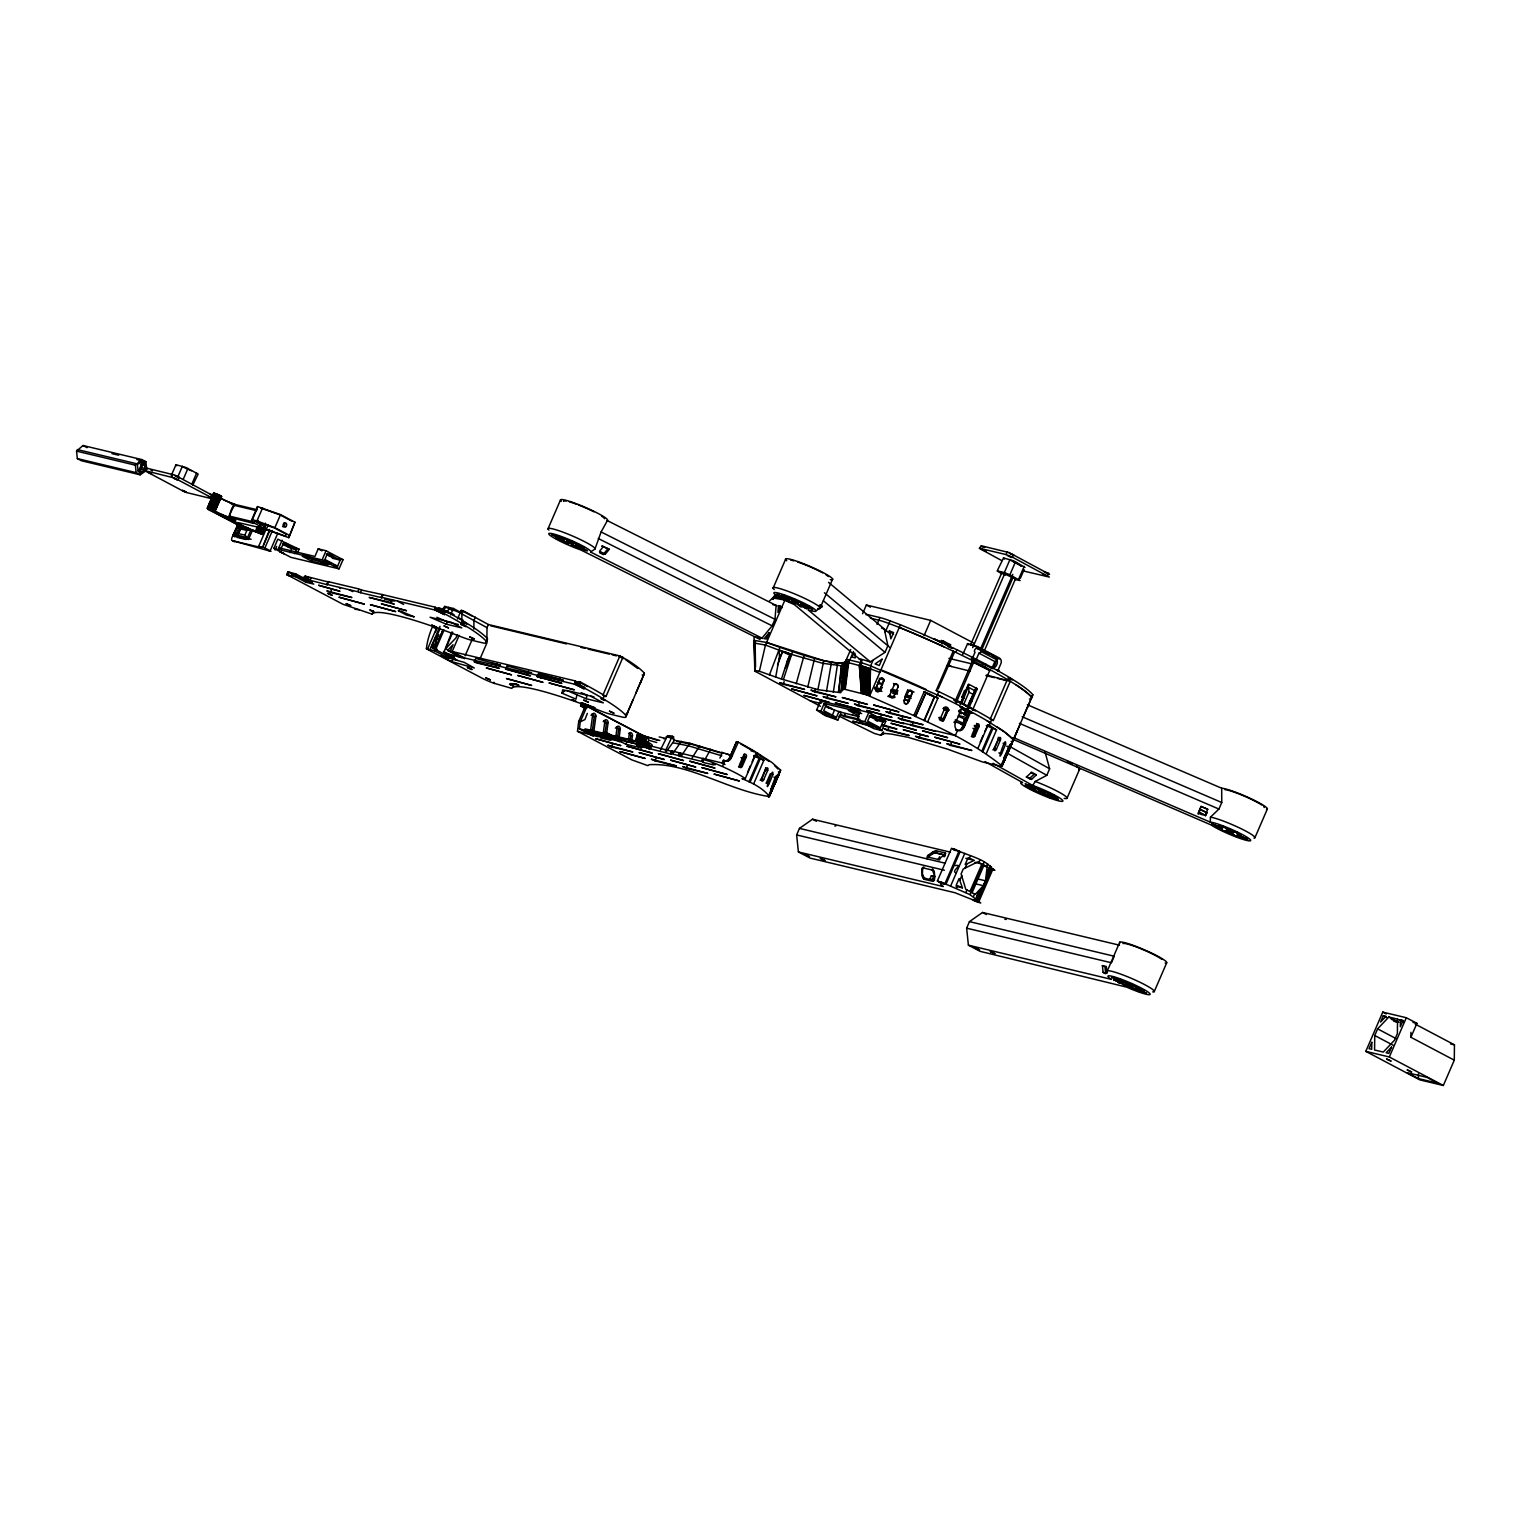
<?xml version="1.0" encoding="UTF-8"?>
<svg xmlns="http://www.w3.org/2000/svg" width="1531" height="1531" viewBox="0 0 1531 1531"><rect width="100%" height="100%" fill="white"/><g stroke="black" fill="none" stroke-linecap="round" stroke-linejoin="round"><path stroke-width="1.5" d="M451.875 631.978L443.665 652.933L574.45 684.185L575.024 682.883L575.024 680.855L452.181 651.498L459.166 635.384M436.737 648.895L433.024 646.924L433.043 644.8L435.914 646.312L435.072 648.245L433.216 647.804L438.899 634.638M440.182 628.322L436.01 637.949L435.933 646.388L443.033 630.006M461.826 622.753L461.903 613.988L463.261 610.85L488.37 624.514L620.074 655.976L628.361 660.607A129.733 15.138 23.4 0 1 644.379 673.257L640.379 683.151M473.864 629.107L473.94 620.342L475.299 617.204M488.37 624.514L487.011 627.653L486.877 643.001L479.911 659.115M913.969 715.226L924.169 691.668L925.949 692.835L915.672 716.393L866.278 694.71L866.565 667.42L847.026 662.311L837.668 663.057L823.735 660.665L766.591 642.446L754.285 640.398L755.587 641.987M1374.742 1035.511L1374.57 1049.998L1383.278 1052.065L1394.492 1040.238L1397.382 1033.578L1397.535 1019.11L1388.828 1017.024L1377.613 1028.851L1374.742 1035.511L1393.287 1045.309M1400.425 1019.78L1400.329 1026.746L1403.066 1020.431L1400.425 1019.78L1403.946 1021.655M1410.893 1037.272L1416.921 1023.34L1406.319 1017.732L1382.78 1012.106L1365.805 1051.357L1419.792 1079.872L1443.331 1085.498L1454.278 1060.179L1410.893 1037.272L1410.931 1032.334M1454.278 1060.179L1454.45 1044.831L1415.199 1024.105M1027.684 707.188L1032.832 694.691A129.733 15.138 23.4 0 0 1016.814 682.041L1009.905 677.735A131.532 15.348 23.4 0 0 956.875 649.737L945.507 644.379A129.733 15.138 23.4 0 0 900.439 624.782L869.646 695.954L870.641 665.889A22.525 2.622 23.4 0 0 862.546 663.134L848.174 659.708A20.975 2.45 23.4 0 0 846.145 659.957L843.237 667.918L840.71 692.701L817.898 689.677L781.461 679.018L787.776 659.555L791.029 654.273L822.606 663.287L841.342 665.736L844.174 666.75L840.442 675.362L838.739 692.261M866.929 694.94L866.565 667.42M1418.376 1078.57L1407.123 1072.638L1426.892 1077.365L1438.126 1083.297L1418.376 1078.57L1418.472 1073.92M978.539 879.138L985.486 880.803L987.151 866.89L977.697 861.896L963.21 869.053L961.104 873.933L965.812 889.377L975.266 894.372L983.361 885.703L974.118 883.483M867.522 667.765L868.517 668.128L867.599 695.189L869.512 668.492L869.646 695.954M754.018 636.647L754.955 671.19L820.482 706.308M1012.948 739.358L1211.078 824.941A22.965 2.679 23.4 0 0 1242.77 839.313A22.965 2.679 23.4 0 0 1243.65 835.237A22.965 2.679 23.4 0 0 1211.672 822.281L1210.217 822.109L1210.447 817.171L1218.925 809.057L1221.757 802.512L1221.681 788.235L1027.397 704.777M781.442 679.037L775.7 677.046L779.432 656.703L779.145 650.197L765.462 645.049L755.032 643.211M211.489 507.22L217.134 494.149L218.168 494.57L212.503 507.66C208.082 503.622 205.154 509.593 210.646 510.722L238.338 525.018M842.796 689.371L845.169 662.368L842.911 689.849L840.041 691.935M773.461 599.253L772.638 598.009L781.901 597.262M778.514 605.683L777.939 612.381L780.676 606.046L778.514 605.683L782.36 607.596M842.911 689.849L845.342 662.291M843.026 689.103L845.571 662.234M841.61 691.514L844.021 664.952L850.719 649.508M843.179 689.065L845.858 662.215M843.351 689.065L846.203 662.234M838.414 692.356L842.261 663.076M866.278 694.71L843.849 689.084L846.586 662.253M840.442 675.362L841.131 665.698L844.327 665.411M847.026 662.311L844.136 689.122L848.423 659.746M844.461 689.18L847.523 662.406M833.323 692.318L837.668 663.057M844.825 689.237L848.078 662.502M702.959 758.4L702.499 761.615L702.959 758.4L722.154 762.993L723.302 760.371L725.675 760.792A5.741 4.67 -76.1 0 0 729.732 757.367L736.526 741.674L738.133 742.057A131.532 15.348 23.4 0 1 754.209 751.07L771.739 762.342L780.638 770.112L769.251 796.541C729.139 790.742 687.266 762.227 649.201 764.696L647.843 765.634L631.844 759.893L577.493 731.301L578.699 721.484L584.938 707.092L586.756 708.298M585.895 708.413L580.613 706.078L580.957 703.265L642.599 735.416M577.493 731.301L598.009 736.717L598.391 733.406L603.329 734.593L604.458 731.971L609.759 734.784L608.63 737.387L584.708 731.684L579.407 728.871L580.268 721.866L587.636 704.853M584.708 731.684L585.053 728.871L609.759 734.784M845.246 689.333L848.672 662.636L853.475 651.555M593.205 732.698A2.163 1.474 66.4 0 0 593.837 731.607L595.884 716.183A2.163 1.474 66.4 0 0 594.526 713.446A2.163 1.474 66.4 0 0 592.708 714.499L590.641 729.923A2.163 1.474 66.4 0 0 590.736 730.976M592.42 730.153L594.181 716.929A2.163 1.474 66.4 0 0 591.617 714.154M603.137 734.153L604.898 720.929A2.163 1.474 66.4 0 1 606.716 719.895A2.163 1.474 66.4 0 1 608.075 722.613L606.62 733.636M604.898 734.382L606.372 723.359A2.163 1.474 66.4 0 0 603.826 720.603M615.921 736.181L617.089 727.378A2.163 1.474 66.4 0 1 618.926 726.326A2.163 1.474 66.4 0 1 620.266 729.043L619.098 737.865M617.682 736.411L618.562 729.789A2.163 1.474 66.4 0 0 616.381 726.9M628.399 740.43L629.279 733.808A2.163 1.474 66.4 0 1 631.116 732.775A2.163 1.474 66.4 0 1 632.475 735.492L631.595 742.095M630.179 740.64L630.753 736.239A2.163 1.474 66.4 0 0 628.571 733.349M431.302 647.154L434.919 649.431M826.472 691.419L831.467 662.253M987.457 876.249L988.949 868.058L990.366 869.512M443.665 652.933L455.339 659.096L445.923 656.837L446.21 655.172L435.608 649.565L434.249 650.694L429.905 649.642L439.99 626.332M956.856 702.672L957.143 700.987L953.851 700.203M817.898 689.677L823.735 660.665M234.415 534.97L233.363 534.415L237.573 525.458L231.947 537.687A2.871 1.569 -62.2 0 0 232.387 540.673L270.987 551.371L267.848 550.222M215.239 509.689L221.631 496.522L215.239 509.689A10.047 1.167 23.4 0 0 216.254 511.794A10.047 1.167 23.4 0 0 228.425 517.057L253.878 523.411L251.333 522.052L251.811 519.66L257.476 506.57L280.537 514.607L294.947 522.205L288.804 537.687L263.198 528.329L239.582 522.932A10.047 1.167 23.4 0 0 243.64 526.262A10.047 1.167 23.4 0 0 255.543 530.97L257.572 531.793M256.997 508.981L257.476 506.57M288.804 537.687L294.947 522.205M726.134 754.075L727.053 754.037M807.756 687.113L814.588 658.349M288.976 574.623L286.68 574.584C292.21 578.622 295.024 572.096 287.828 571.962L286.68 574.584L342.982 604.286L372.148 614.161A134.077 15.635 23.4 0 1 456.602 635.021L460.984 636.724A20.975 2.45 23.4 0 0 471.28 640.149L481.959 642.695A22.525 2.622 23.4 0 0 486.054 642.809L487.49 638.81A129.733 15.138 23.4 0 0 471.491 626.16L464.563 621.873A131.532 15.348 23.4 0 0 440.775 608.515L438.421 607.96L436.507 610.391L444.679 614.697L434.785 609.97L381.257 597.186L382.386 594.564L435.129 607.175L444.354 612.036M486.054 642.809L487.49 638.81M576.9 694.978L575.981 699.169L561.992 693.16L562.738 689.792L567.427 690.902M436.546 629.03L432.412 626.868A49.949 27.462 -62.2 0 0 426.384 648.8L482.667 678.501A13.224 1.55 23.4 0 0 493.384 683.075L511.813 688.376A134.077 15.635 23.4 0 1 596.267 709.236L600.669 710.939A20.975 2.45 23.4 0 0 609.606 714.001L621.624 716.91A22.525 2.622 23.4 0 0 625.739 717.025L644.379 673.257M627.308 712.91L632.992 699.744M641.566 679.936L635.882 693.103M769.251 796.541L780.638 770.112M701.83 761.022C698.174 753.348 759.28 783.24 741.98 778.609C752.008 782.877 762.132 787.489 769.308 796.273L779.509 772.734M964.205 719.015L963.286 723.206L955.287 719.781M1032.832 694.691L1001.963 766.132L1012.221 742.305M1011.111 741.387A22.525 2.622 23.4 0 0 1013.044 741.061L1013.331 739.684L1004.47 731.914L986.921 720.661M1014.613 736.947L1017.35 730.631M1028.87 703.973L1023.186 717.14M870.278 618.141L878.832 620.189A22.525 2.622 23.4 0 1 889.013 623.5L899.309 627.404A129.733 15.138 23.4 0 1 944.378 647.001L955.746 652.359A131.532 15.348 23.4 0 1 1008.757 680.357L1015.685 684.644A129.733 15.138 23.4 0 1 1031.703 697.294L1031.396 698.672A22.525 2.622 23.4 0 1 1029.464 698.997M1207.653 809.248L1205.184 815.353L1198.696 812.119L1201.05 806.416L1207.653 809.248L1201.05 806.416M1206.887 812.712L1200.381 809.478L1206.887 812.712L1205.452 815.889M1205.184 815.353L1198.696 812.119M230.339 517.784C228.904 514.741 232.329 503.833 236.004 504.694L257.399 509.804M775.7 677.046L759.376 671.229L765.462 645.049L784.925 600.037L788.101 599.176M955.88 703.016L956.397 700.815L975.591 710.728L972.3 709.944M927.25 859.063L928.303 855.159L932.819 852.001A2.871 1.091 -24.2 0 1 936.532 850.872L945.163 852.939L944.11 856.843M926.963 857.992A2.871 1.091 -24.2 0 1 927.824 857.188L932.341 854.03L932.819 852.001M932.341 854.03A2.871 1.091 -24.2 0 1 936.053 852.92L936.532 850.872M939.594 860.001L940.072 857.972L944.589 854.815A2.871 1.091 -24.2 0 0 945.163 852.939M964.855 714.326L965.831 709.752M561.341 501.307A25.702 3.005 23.4 0 1 580.555 505.364A25.702 3.005 23.4 0 1 607.654 520.062L601.109 531.965L594.966 549.017L590.583 552.04L762.859 638.561M796.197 683.764L804.139 655.325M584.23 709.427L584.67 708.164M635.365 741.31L637.815 732.832L588.363 706.729L590.488 706.729M635.997 741.636L637.815 732.832M636.8 742.018L638.446 733.138M637.623 742.401L639.25 733.54M638.465 742.803L640.054 733.923M639.326 743.186L640.915 734.306M640.188 743.549L641.757 734.689M641.049 743.913L642.637 735.071M641.91 744.277L643.498 735.435M643.364 742.478L644.36 735.779M644.207 742.803L645.202 736.124M644.991 743.09L646.025 736.43M645.718 743.358L646.828 736.736M941.603 883.904L940.8 884.612L943.23 886.545L798.397 851.944L796.637 834.931L799.469 828.386L812.559 819.219L950.483 852.193M990.672 867.522C985.16 858.853 966.004 855.197 954.349 848.94M587.33 713.408L584.957 719.532L580.268 721.866M590.622 696.146L603.348 702.863L586.086 698.729L587.158 695.227L581.129 692.644M783.355 679.668L792.541 651.632M215.928 493.862L213.555 493.212L212.981 495.336M373.392 611.309L372.148 614.161L373.181 611.309C363.708 606.812 376.607 614.161 373.124 611.137M772.849 774.609C773.959 761.615 759.778 807.086 772.849 774.609L770.38 773.691L766.17 783.336M1005.561 744.2C1006.69 731.206 992.49 776.657 1005.561 744.2L1003.092 743.281M769.442 674.884L779.968 647.307M647.192 744.277L648.723 740.258L647.556 736.985L659.823 740.449M640.991 681.773L641.202 681.142A22.525 2.622 23.4 0 1 640.819 681.257M1028.296 705.81L1028.507 705.179A22.525 2.622 23.4 0 1 1028.124 705.313M776.408 778.054C778.801 764.945 762.916 811.105 776.408 778.054L773.844 777.059M1006.766 746.114L1009.12 747.645L1009.599 745.406L1003.838 758.304L1009.12 747.645M961.927 697.045L964.568 690.462M960.358 704.203L968.262 684.434M964.186 714.212L965.2 713.867M1012.89 738.286A22.525 2.622 23.4 0 0 1014.23 738.153L1020.297 723.78M1198.601 812.521L1200.974 806.818M229.172 517.325L229.65 516.177L253.725 521.937M770.514 790.608L773.04 784.542M779.126 774.227L768.734 796.732M780.312 771.49L780.351 771.394A22.467 2.622 23.4 0 1 778.399 771.796M768.275 796.713L773.404 784.58M775.126 780.523L777.691 774.456M838.988 716.087L874.412 733.464L880.574 735.205L883.674 734.038L883.043 733.272L891.52 734.095L908.151 737.33L947.804 749.233L982.634 761.998L1000.987 766.285L1004.413 758.209M1006.977 752.142L1010.403 744.047M970.52 700.949L971.477 701.753L969.659 700.509L971.707 701.236M768.524 796.732L778.054 774.475M1000.987 766.285L1010.785 744.066M145.981 470.763L140.22 474.801L81.392 460.735L77.335 458.592L76.55 451.109L82.98 445.502L141.809 459.568L145.885 461.711L146.67 469.194M140.22 474.801L136.163 472.658L135.379 465.175L141.809 459.568M143.799 462.553L139.512 472.486L140.527 473.022L144.718 470.094L144.833 463.089L139.283 461.463M145.77 470.84L174.687 478.074L214.933 499.489L185.155 492.197L144.89 470.783L146.899 468.218L174.649 475.012L215.201 496.81M171.242 475.586L175.969 464.697L186.017 467.548L198.188 474.074L192.734 485.078M171.644 477.021L172.773 474.419M177.673 477.136L182.4 466.228M178.113 479.643L179.242 477.021M183.203 479.375L187.93 468.467M191.911 483.968L196.619 473.06M207.259 508.177L213.555 493.212M207.317 508.426L214.053 493.173M207.623 508.77L212.158 497.69M207.891 509L214.551 493.25M209.594 506.531L215.259 493.46L216.579 494.073M237.726 524.731L209.632 509.746L211.029 505M209.364 509.555L216.139 493.767L217.306 494.36M209.632 509.746L211.527 505.383M209.958 509.957L211.833 505.613M210.321 510.206L212.197 505.842M211.68 510.99L213.575 506.627M216.005 509.746L214.417 508.579L220.081 495.489L219.182 495.049L213.517 508.12L212.388 507.756M215.163 509L220.828 495.91L218.78 495.011M215.699 509.345L220.828 495.91M215.756 509.785L221.363 496.255M232.655 503.737L232.253 504.675L233.765 504.158L229.861 502.589A11.215 1.301 23.4 0 1 220.273 497.996M228.425 517.057L234.836 504.235M234.855 532.692L236.884 527.984L239.104 527.123L235.717 534.97L234.454 532.597M238.664 526.032L237.879 526.989L238.664 526.032L237.324 525.248L248.52 527.927M251.161 539.276L234.358 535.104L233.899 536.156L234.702 535.18L233.305 534.549L232.846 535.582L234.913 536.845M237.822 535.486L237.554 533.4L241.228 527.621L238.683 533.515M240.692 537.458L241.458 536.501L242.606 538.395L240.692 537.458L241.458 536.501M247.027 528.176L246.587 529.228L247.027 528.176L245.113 527.257L244.654 528.31L245.419 527.334M244.845 535.142L246.893 530.434L250.873 529.937L247.467 537.783L244.845 535.142L237.554 533.4M251.333 522.052L256.041 511.163M251.811 519.66L256.978 520.904L262.643 507.814M257.974 520.502L257.074 522.607L258.261 523.238M255.543 530.97L257.438 526.607M256.251 531.18L258.146 526.817M259.983 524.942L257.151 531.468L258.299 532.08M260.021 527.506L258.146 531.85L259.179 532.29L261.055 527.927M259.045 532.386L260.174 532.75L262.069 528.406M242.319 526.798L262.413 534.415L261.074 533.209L263.906 526.664M261.82 533.63L264.652 527.085M261.897 534.338L263.791 529.975M262.356 533.975L265.188 527.43M262.413 534.415L265.475 527.697M262.662 534.376L264.538 530.032M232.387 540.673L260.213 547.332L258.624 546.49L266.164 529.037M266.298 529.42L254.529 523.2L254.95 521.152L274.317 527.927L286.086 534.147L285.665 536.214L266.298 529.42L268.193 525.056M258.624 546.49L262.528 547.428L269.667 529.42M263.485 545.247L269.15 532.156M277.743 533.343L270.183 550.777L264.882 547.983L272.441 530.53M289.282 535.295L274.872 527.678L280.537 514.607M282.125 540.232L278.833 547.83L314.927 556.442L318.199 548.864L326.046 550.739L343.021 559.695L339.059 568.843L290.813 557.322L273.838 548.366L277.8 539.199L299.081 549.189L297.454 552.978M275.082 550.031L276.671 546.376M290.01 552.576L291.732 548.557L296.287 549.648L294.545 553.648M287.637 574.814L288.766 572.192M290.45 575.484L295.349 576.651L295.694 573.857L291.579 572.862M303.195 578.527L305.109 576.096L328.687 582.124L327.902 581.55L327.175 584.727L303.195 578.527L313.798 584.134L305.951 582.258L295.349 576.651M311.807 561.265L327.5 565.016L317.95 559.982L302.258 556.231L311.807 561.265L312.496 559.695L323.692 562.375M305.951 582.258L307.367 580L295.694 573.857M307.157 579.484L308.286 576.862M309.932 580.593L311.061 577.972M273.838 548.366L322.084 559.887L326.046 550.739M327.175 584.727L328.304 582.105M337.605 566.164L340.207 560.135L327.481 553.418L324.878 559.447L337.605 566.164L333.681 565.226M330.39 592.535L351.939 597.549L326.83 590.832L330.39 592.535L331.519 589.913M382.386 594.564L361.622 590.067C358.465 587.406 356.245 592.516 360.493 592.688L382.061 597.779L381.257 597.186M360.493 592.688L361.622 590.067M381.678 597.741L382.807 595.119M390.692 602.506L394.252 604.209L369.143 597.415L390.692 602.506L391.821 599.884L394.596 601.013M434.785 609.97L435.129 607.175M436.507 610.391L439.646 611.137L440.775 608.515M426.384 648.8L427.551 649.087L436.718 627.882M444.067 610.926C443.971 604.649 453.578 607.348 446.42 611.501M432.125 645.47L435.646 637.355M435.072 648.245L432.201 646.733L433.043 644.8M443.033 629.834L438.861 639.46L436.01 637.949M435.608 649.565L444.028 630.102M450.573 614.964L453.387 608.477L462.228 613.146M457.482 619.002L461.233 610.352L463.261 610.85M455.568 653.948L445.674 648.723L452.755 632.322M447.607 650.407L450.286 651.058L453.023 644.723L447.607 650.407L461.558 657.852M457.425 634.561L455.989 637.891L445.674 648.723M486.36 641.432A129.733 15.138 23.4 0 0 470.342 628.782L463.434 624.476L464.563 621.873M446.21 655.172L454.056 657.048L455.932 652.723M465.099 655.842L472.065 639.728M474.266 661.756L499.221 668.282L476.371 662.827L474.266 661.756L475.854 658.445L500.58 665.22L491.738 663.172M547.983 528.865L560.442 500.082M495.661 666.655L497.02 663.516M505.862 669.085L530.472 675.86L505.498 669.047L507.22 665.947L531.582 672.683M527.047 674.138L528.406 670.999M537.247 676.587L561.858 683.362L536.864 676.549L538.606 673.449L563.331 680.204L541.419 675.018M540.424 678.252L541.783 675.114M558.413 681.639L559.772 678.501M574.45 684.185L584.344 688.912L576.173 684.606L578.316 681.659L580.67 682.214A131.532 15.348 23.4 0 1 604.458 695.552L605.989 696.509L622.964 657.258M576.173 684.606L579.311 685.352L580.67 682.214M582.622 688.51L583.177 687.189L584.919 687.61L576.747 683.285M580.919 705.772C592.574 710.575 572.479 702.557 585.684 704.872M583.732 706.461L584.727 704.164L585.665 704.777M619.883 655.938L602.889 695.189L605.989 696.509M626.026 715.647A129.733 15.138 23.4 0 0 610.027 702.997L603.099 698.691L604.458 695.552M594.602 735.397C592.688 730.076 601.109 735.703 598.391 733.406M643.097 744.104L643.977 744.678L637.853 742.841L636.724 745.463L642.714 747.396L643.097 744.104L648.321 746.669L610.199 737.77L604.898 734.976L606.027 732.354L611.328 735.148L645.891 743.415M610.199 737.77L611.328 735.148M611.328 746.898L632.877 751.989L607.769 745.195L611.328 746.898L612.457 744.277M625.739 717.025L628.054 711.628L626.983 714.058A22.525 2.622 23.4 0 1 626.772 714.173M597.262 736.028L621.031 741.712L622.16 739.09L626.925 741.616L640.379 744.832M621.031 741.712L625.796 744.238L626.925 741.616M639.307 746.075L640.436 743.454M645.699 744.717L646.828 742.095L648.398 742.478A10.047 1.167 23.4 0 1 651.498 745.291M648.991 746.056A10.047 1.167 23.4 0 0 647.269 745.099L648.398 742.478M646.924 747.894L648.053 745.291L672.377 751.491L671.114 754.132L641.967 746.707M647.46 748.161L648.589 745.559M647.881 748.353L649.01 745.731M648.398 748.582L649.527 745.961M648.895 748.774L650.024 746.152M649.335 748.927L650.464 746.305M649.68 749.023L650.828 746.401M654.904 760.83L676.453 765.921L651.345 759.204L654.904 760.83L656.034 758.228M660.378 750.018L667.478 735.856L673.525 736.736L673.257 739.664L674.482 740.258L689.811 743.243L722.862 753.195M665.353 751.013L672.3 736.143M666.425 751.51L674.482 740.258M671.248 754.113L671.592 750.898L703.59 758.783M670.865 753.769L671.592 750.898M670.865 754.075L671.956 751.109M681.391 741.368L673.047 753.118M679.42 752.774L678.29 755.395L680.262 756.257L702.499 761.615M679.975 753.041L678.826 755.663L670.444 753.52M679.247 755.855L680.376 753.233M679.764 756.065L680.893 753.463M680.262 756.257L681.391 753.654M680.702 756.41L681.831 753.807M681.065 756.525L682.194 753.903M689.811 743.243L681.869 755.089M686.271 768.332L707.82 773.423L682.711 766.629L686.271 768.332L687.4 765.711M699.648 745.865L692.165 757.845M773.078 588.191L785.537 559.408M702.251 761.577L703.38 758.649M710.767 749.214L704.968 759.453M719.914 758.094L722.23 752.754M722.651 766.017L724.871 760.754L727.302 761.194A5.741 4.67 -76.1 0 0 731.34 757.768L738.325 742.171M728.278 761.098L736.526 741.674M778.743 660.359L782.513 651.613L778.896 649.948L791.412 654.235L790.149 653.986L786.666 663.076M777.518 665.181L782.513 651.613M738.574 767.031A2.163 1.569 -73.8 0 0 740.411 765.711L744.372 756.563A2.163 1.569 -73.8 0 0 744.181 754.075M741.1 765.615L744.717 757.252M742.305 766.265L746.267 757.118A2.163 1.569 -73.8 0 0 745.731 754.362A2.163 1.569 -73.8 0 0 743.511 755.548L739.53 764.696A2.163 1.569 -73.8 0 0 740.066 767.452A2.163 1.569 -73.8 0 0 742.305 766.265L740.411 765.711M785.441 667.899L791.125 654.77M783.068 684.28L804.617 689.371L779.528 682.654L783.068 684.28L784.197 681.678M747.492 772.504L750.286 766.074M752.142 761.806L754.917 755.376M745.253 778.667L755.453 755.108L763.854 760.314L753.654 783.872M820.195 607.845L832.653 579.062M756.582 755.778L757.711 753.156M748.984 781.882L759.165 758.343L763.854 760.314M750.056 782.245L760.256 758.687M760.141 780.274A2.163 1.091 -70.6 0 0 761.347 778.896L765.309 769.729A2.163 1.091 -70.6 0 0 765.577 767.72M761.864 778.724L765.787 769.27A2.163 1.091 -70.6 0 1 767.567 767.95A2.163 1.091 -70.6 0 1 767.643 770.552L763.682 779.7A2.163 1.091 -70.6 0 1 761.902 781.04A2.163 1.091 -70.6 0 1 761.826 778.437M814.454 691.782L836.003 696.873L810.894 690.079L814.454 691.782L815.583 689.161M816.578 710.059L820.539 700.911L868.785 712.432L885.741 721.388L881.779 730.555L873.952 728.679L856.977 719.723L860.269 712.126L824.176 703.514L820.903 711.092L816.578 710.059L825.247 715.666L837.859 720.048L841.151 712.47L826.721 707.111M862.585 613.74L866.355 605.013L930.676 620.38L973.505 643.001M826.644 698.232L848.193 703.322L823.085 696.586L826.644 698.232L827.773 695.61M839.887 680.242L844.538 669.487M853.858 652.876L852.021 657.086L855.274 657.871L854.93 653.144M834.472 710.25L831.869 716.278L836.424 717.369L839.026 711.341M861.302 693.179L859.35 665.2L861.838 659.44A22.525 2.622 23.4 0 1 870.029 662.004L885.014 652.359L887.884 645.699L884.286 629.03A22.525 2.622 23.4 0 0 881.492 628.054M877.014 624.38L879.961 617.567A22.525 2.622 23.4 0 1 890.143 620.878L900.439 624.782M859.35 665.2L861.8 693.294L860.69 665.545L861.838 662.923M859.924 719.359L840.481 714.766L844.04 716.489L845.169 713.867M872.976 660.493L870.641 665.889L942.56 697.237M885.301 632.016L890.143 620.878M858.011 705.714L879.56 710.805L854.451 704.011L858.011 705.714L859.14 703.112M875.694 688.452L879.655 679.286A2.163 2.124 -20.6 0 1 882.488 678.156A2.163 2.124 -20.6 0 1 883.598 680.931L879.808 690.519A2.163 2.124 -20.6 0 1 876.976 691.668A2.163 2.124 -20.6 0 1 875.847 688.873L875.694 688.452A2.163 2.124 -20.6 0 0 876.823 691.227A2.163 2.124 -20.6 0 0 879.636 690.098L883.598 680.931M875.847 688.873L879.655 679.286M856.977 719.723L864.824 721.599L868.785 712.432M889.913 694.768L894.047 685.314A2.163 2.143 30.7 0 1 896.879 684.223A2.163 2.143 30.7 0 1 897.989 687.036L893.855 696.49A2.163 2.143 30.7 0 1 891.042 697.581A2.163 2.143 30.7 0 1 889.913 694.768L890.085 694.481A2.163 2.143 30.7 0 0 891.214 697.294A2.163 2.143 30.7 0 0 894.027 696.203L893.855 696.49M880.095 717.714L878.851 716.891L903.941 723.608L881.607 718.345L880.095 717.714L881.301 715.13M880.344 727.857L882.947 721.847L870.22 715.13L867.618 721.139L880.344 727.857L872.498 725.981M889.396 713.216L910.945 718.307L885.837 711.59L889.396 713.216L890.525 710.595M924.073 635.652L930.676 620.38M887.616 730.421L909.165 735.512L884.057 728.775L887.616 730.421L888.745 727.799M905.165 695.973L907.883 689.677M904.151 703.016A2.163 2.124 74.2 0 0 907.806 702.633L911.768 693.466A2.163 2.124 74.2 0 0 910.677 690.634A2.163 2.124 74.2 0 0 907.883 691.706L903.922 700.873L908.381 691.572A2.163 2.124 74.2 0 1 911.175 690.481A2.163 2.124 74.2 0 1 912.265 693.332L908.304 702.48A2.163 2.124 74.2 0 1 905.51 703.571A2.163 2.124 74.2 0 1 904.419 700.72M901.587 719.666L923.136 724.756L898.046 718.02L901.587 719.666L902.716 717.044M1001.714 560.576L979.285 548.347L981.294 545.782L1009.044 552.557L1049.596 574.374M942.082 644.092L943.402 641.049L950.828 644.953L948.474 644.398M1001.236 766.304L1011.857 743.798L1002.04 765.864C975.056 744.755 951.325 732.679 915.27 716.393L925.872 692.854M911.959 725.426L910.218 724.393L935.326 731.186L912.974 725.847L911.959 725.426L913.088 722.823M937.604 691.246L936.245 690.424L953.22 651.173L954.579 651.995L938.12 689.046M924.035 720.527L934.216 696.969L935.422 697.16L937.929 698.155L927.729 721.713M924.437 720.527L934.637 696.988M918.983 737.923L940.551 742.994L915.442 736.277L918.983 737.923L920.112 735.301M937.929 698.155L936.264 697.37L938.752 691.61L936.245 690.424M955.746 652.359L956.875 649.737M1002.212 573.991L997.14 570.986L1003.551 557.954L1013.618 560.824L1025.043 567.446M962.674 654.579L967.649 643.632L976.969 646.293L999.418 658.062A4.306 3.56 -76.5 0 1 1000.891 663.669L997.714 670.999M980.146 548.404L1006.039 554.586L1007.168 551.983M970.635 644.723L1001.772 572.766M940.704 717.733L944.665 708.566A2.163 1.952 -81 0 1 947.268 707.475A2.163 1.952 -81 0 1 948.167 710.307L944.206 719.474A2.163 1.952 -81 0 1 941.603 720.565A2.163 1.952 -81 0 1 940.704 717.733L939.479 717.541A2.163 1.952 -81 0 0 940.398 720.374A2.163 1.952 -81 0 0 943 719.283L944.206 719.474M997.906 571.044L1004.336 572.575L1010.001 559.485M972.702 647.632L1004.776 573.493M1022.574 570.795L1049.328 577.053L1012.489 557.207L1013.637 554.586M943 719.283L946.962 710.135L948.167 710.307M942.924 721.312L948.359 708.757M971.955 661.526L990.002 670.578L971.955 661.526L972.529 660.225M955.114 701.236L972.472 661.162M1015.091 579.503L1020.144 580.574L1009.867 574.814L1015.531 561.724M973.678 661.947L974.252 660.646M956.684 701.619L974.941 659.421L976.127 659.708L978.96 653.163A2.163 1.187 -62.2 0 0 980.969 651.479A2.163 1.187 -62.2 0 0 980.644 649.24L976.721 648.302A2.163 1.187 -62.2 0 0 974.711 649.986A2.163 1.187 -62.2 0 0 975.036 652.225L972.204 658.77L973.372 659.057M1012.814 574.355L980.72 648.474L970.31 644.589M982.003 649.163L1013.139 577.206M960.262 703.877L968.759 684.242L977.237 688.72L965.927 714.9L964.358 714.518L966.233 710.154M964.052 697.83L962.023 697.103L964.052 697.83L963.439 696.873M984.242 651.039L1015.378 579.082M955.363 735.588L957.526 730.306A5.741 4.823 -77.1 0 1 955.478 722.823L962.272 707.111L960.76 706.767M963.707 704.356L968.97 692.184L968.683 687.419L975.056 690.787L967.515 706.365L961.717 703.514L969.046 684.625M968.109 715.934A2.871 2.373 -76.6 0 1 967.515 715.743L958.502 710.977L962.119 708.489M1018.555 579.407L1024.22 566.317M982.404 664.952L981.849 666.253L984.988 666.999L986.117 664.397L983.763 663.822M1020.335 578.335L1024.105 569.628M950.368 745.406L971.917 750.496L946.809 743.702L950.368 745.406L951.497 742.803M968.128 705.791L975.668 688.357L977.237 688.72M968.09 706.882L976.185 688.165M965.812 714.843L964.396 713.676M961.889 728.584L969.238 711.245L970.845 711.647L964.052 727.34A5.741 4.67 -76.1 0 1 957.621 730.364L956.014 729.962A5.741 4.67 -76.1 0 0 962.444 726.938L964.052 727.34M972.587 710.02L989.945 669.927M980.644 649.24L996.566 657.641A2.163 1.187 -62.2 0 1 996.892 659.88A2.163 1.187 -62.2 0 1 994.863 661.564L992.031 668.109L990.844 667.822A6.028 4.976 -76.5 0 0 995.82 661.277M971.286 736.622A2.163 1.569 -73.8 0 0 973.123 735.301L977.084 726.134A2.163 1.569 -73.8 0 0 976.567 723.398M973.812 735.205L978.347 724.737M975.017 735.856L978.979 726.689A2.163 1.569 -73.8 0 0 978.443 723.952A2.163 1.569 -73.8 0 0 976.223 725.12L972.262 734.287A2.163 1.569 -73.8 0 0 972.778 737.023A2.163 1.569 -73.8 0 0 975.017 735.856L973.123 735.301M1047.491 575.675L1048.62 573.072M980.223 742.076L982.998 735.665M984.854 731.378L988.165 724.68L977.965 748.238M1007.187 679.975L990.193 719.226L993.294 720.546L1010.269 681.295L986.423 675.018M986.366 753.443L996.566 729.904L989.294 725.35L991.763 719.589A131.532 15.348 23.4 0 0 938.752 691.61M1008.757 680.357L1009.905 677.735M981.696 751.472L991.897 727.914L996.566 729.904M982.768 751.817L992.968 728.278M935.288 876.651L931.365 875.713L929.949 878.985L933.872 879.923M938.159 860.001L939.575 856.728M932.073 880.095L933.489 876.823L931.365 875.713M992.873 749.846A2.163 1.091 -70.6 0 0 994.059 748.468L998.499 738.861A2.163 1.091 -70.6 0 1 1000.279 737.521A2.163 1.091 -70.6 0 1 1000.355 740.124L996.394 749.291A2.163 1.091 -70.6 0 1 994.614 750.611A2.163 1.091 -70.6 0 1 994.538 748.008M941.584 883.77L937.374 880.976L951.536 848.27L959.401 851.734L957.698 851.351M994.576 748.315L999.111 737.846M974.29 900.84L980.739 903.06L970.042 894.64L944.914 883.731L959.076 851.025M945.967 884.286L960.128 851.58M1001.465 766.304L1011.742 743.894L1001.944 766.151M1011.934 743.588L1015.359 735.684M950.579 886.162L964.741 853.456M956.339 888.324L957.468 885.703L962.425 887.808L959.114 878.507L956.205 885.224L957.468 885.703M959.88 880.095L961.87 875.541M964.951 868.402L966.922 863.848L974.309 860.345L968.109 857.762L965.181 864.479L966.922 863.848M969.353 858.24L970.482 855.618M965.831 892.516L966.96 889.913M978.845 862.431L979.974 859.81M970.003 891.444L981.907 863.962L974.998 862.317M970.042 894.64L984.203 861.934M972.128 892.554L984.031 865.092M973.505 896.573L974.635 893.97M986.538 866.489L987.667 863.867M975.993 898.199L979.189 890.831M986.959 872.861L990.155 865.493M977.333 899.405L978.462 896.802L977.046 895.539L981.39 890.257M980.893 891.195L982.864 886.621M985.945 879.483L987.916 874.928M990.346 869.321L991.476 866.699M977.103 900.151L991.246 867.445M977.811 901.089L991.954 868.383L990.691 867.541M968.396 945.182L1111.544 979.381L1109.688 978.175A22.965 2.679 23.4 0 1 1124.118 980.318A22.965 2.679 23.4 0 1 1150.106 994.04A22.965 2.679 23.4 0 1 1126.663 987.131L980.051 951.325L968.396 945.182L966.635 928.169L969.448 921.624L982.538 912.476L1119.448 945.182M978.845 901.644L993.007 868.938L991.954 868.383M993.083 763.299L1032.717 785.46L1035.243 781.461L1046.802 775.318L1049.634 768.773L1044.946 751.683M1067.126 798.015L1079.585 769.232M1107.296 970.979L1119.735 942.197M1154.202 991.686L1166.66 962.903M1254.942 837.668L1267.4 808.885M1383.297 1015.704L1380.579 1022.019L1385.957 1016.335L1383.297 1015.704L1386.837 1017.56M1365.805 1051.357L1389.325 1056.983L1406.319 1017.732M768.926 796.713L778.647 774.456M1001.638 766.285L1011.359 744.028M778.858 774.399L769.079 796.675L779.03 774.322M256.213 510.589L234.32 505.364L235.104 504.331M1198.218 814.243L1200.381 809.478M1205.529 815.487L1206.983 812.31M998.882 752.927L1001.599 753.348M372.148 614.161L373.679 611.252M894.047 685.314L893.874 685.601A2.163 2.143 30.7 0 1 896.707 684.51A2.163 2.143 30.7 0 1 897.817 687.323L897.989 687.036M446.133 624.15L461.826 627.901L451.224 622.294L430.058 617.242L446.133 624.15L447.55 621.911L458.324 624.476M603.558 546.376L599.501 551.294L605.262 554.184L609.319 549.265L601.989 546.108L609.319 549.265M599.865 551.983L603.712 553.916L607.75 548.997M934.656 879.827A2.871 1.493 76.3 0 1 933.623 880.382L932.8 881.339L924.226 879.292A2.871 1.493 76.3 0 1 922.37 876.134L921.777 870.278A2.871 1.493 76.3 0 1 923.04 867.866L923.863 866.89M921.777 870.278L922.581 869.302A2.871 1.493 76.3 0 1 922.849 867.445M922.37 876.134L922.581 869.302M923.04 867.866L931.633 869.914L932.436 868.957A2.871 1.493 76.3 0 1 933.259 869.512M924.226 879.292L925.049 878.335L933.623 880.382M932.8 881.339A2.871 1.493 76.3 0 0 934.082 878.928L934.293 872.115A2.871 1.493 76.3 0 0 933.948 870.661M934.082 878.928L934.905 877.971M880.574 735.205L883.483 731.856M772.504 598.257L774.954 595.54L781.863 596.707M772.6 598.449L774.954 595.54M772.791 598.678L774.667 596.057M773.078 598.946L774.858 596.286M769.442 600.937L772.887 597.932L784.944 600.056A134.077 15.635 23.4 0 0 793.938 603.348M457.539 654.981L456.582 655.995L458.209 656.895M451.243 661.488L474.323 668.014L464.257 662.387L441.177 655.861L451.243 661.488L453.731 658.981L456.831 659.861M1029.272 778.762L1034.114 774.246L1036.353 774.877L1031.511 779.394L1026.114 776.983M754.19 640.494L754.783 670.98M561.992 693.16L564.939 690.711M571.35 541.055C570.757 544.366 573.589 540.366 572.173 541.496M590.583 552.04L590.985 551.715A22.965 2.679 23.4 0 0 565.858 538.204A22.965 2.679 23.4 0 0 550.184 535.448A22.965 2.679 23.4 0 0 580.766 549.916L760.084 639.46M594.966 549.017L595.195 548.844A25.702 3.005 23.4 0 0 568.097 534.147A25.702 3.005 23.4 0 0 548.883 530.09M1039.358 789.173L1043.836 791.068L1040.2 789.728M227.928 518.665L232.214 520.923L233.344 520.119M265.609 523.162L262.375 525.42L259.811 524.061M263.198 528.329L264.327 527.525M816.655 610.41L822.415 606.506L820.31 604.745M580.727 721.158L578.699 721.484M591.004 715.245L592.708 714.499M594.181 716.929L595.884 716.183M603.195 721.675L604.898 720.929M606.372 723.359L608.075 722.613M615.385 728.124L617.089 727.378M618.562 729.789L620.266 729.043M630.753 736.239L632.475 735.492M925.451 692.835L934.216 696.969M583.847 547.256L575.809 544.404L583.904 547.199M873.627 725.273L868.536 722.421M1025.387 785.939L1034.592 789.46L1025.387 785.977M1033.54 786.264L1038.669 789.479L1033.616 786.379M937.374 880.976L941.622 882.43M1114.281 977.544L1122.606 981.773L1114.357 977.639M1127.294 985.753L1123.467 985.179L1127.333 985.734M1140.174 988.127L1133.552 986.175L1140.231 988.088M1212.571 824.941L1221.91 828.539M1221.834 828.577L1212.609 825.018M1227.843 829.515L1223.154 826.396L1227.862 829.477M1222.178 830.434L1227.364 831.658L1222.236 830.529M798.493 601.779L802.742 603.692L795.833 600.918M673.525 736.736L667.478 735.856M666.062 736.87L673.812 738.363M553.897 534.836L562.796 539.142L561.322 538.644M560.595 540.902L566.393 542.414M566.374 542.433L560.633 540.941M573.398 543.122L579.177 544.672L573.513 543.275M1028.526 784.599L1036.162 788.656L1028.488 784.638M1139.255 991.552L1133.265 988.069L1139.294 991.59M354.886 609.281L359.345 609.702M954.368 721.331L965.123 725.33M1221.681 788.235L1223.69 788.484A25.702 3.005 23.4 0 1 1253.43 799.871A25.702 3.005 23.4 0 1 1266.424 809.306M1225.068 789.69L1226.388 789.843A22.257 2.603 23.4 0 1 1261.793 805.057M1210.447 817.171L1211.232 817.267A25.702 3.005 23.4 0 1 1240.99 828.654A25.702 3.005 23.4 0 1 1253.966 838.089M943.44 708.375L944.665 708.566M676.893 741.425L691.916 744.353L720.221 752.774M673.353 742.879L688.682 745.865L721.733 755.797M981.294 545.782L982.251 547.084M1003.551 557.954L1004.393 559.064M175.969 464.697L176.792 465.807M146.899 468.218L146.995 469.041M603.712 553.916L605.262 554.184M772.619 604.63L776.16 605.262L774.973 619.213L772.102 625.873L761.902 638.236L754.802 636.973M326.371 554.126L333.739 557.514L331.462 556.978M951.402 666.483L948.588 664.913M323.768 560.155L331.117 563.542L329.701 563.293M340.514 588.536L339.136 587.521M881.091 686.749L882.468 687.763M755.07 670.463L759.376 671.229M961.104 713.81L959.21 712.566M853.035 715.111L852.155 714.326M507.22 665.947L508.081 666.731M538.606 673.449L539.965 674.463M648.206 743.97L649.45 744.066L646.828 742.095M985.581 880.536L982.749 887.081M751.051 750.841L754.381 751.759L740.793 743.989M802.952 604.86L804.005 605.53M953.966 722.46L955.478 722.823M1001.542 572.479L1015.742 579.062M879.961 617.567L869.302 615.022A20.975 2.45 23.4 0 0 865.972 614.677M943.402 641.049L941.048 640.475L946.617 643.422M992.643 656.703L996.566 657.641M971.247 658.177L992.987 668.703M111.954 453.616L118.729 455.224M136.833 459.549L145.885 461.711M140.297 461.998L144.833 463.089M77.239 449.54L136.068 463.606M140.565 464.525L145.081 465.615M948.895 658.387L971.209 663.708M997.045 670.042L999.399 670.597M76.55 451.109L135.379 465.175M140.871 467.453L145.388 468.524M140.182 469.022L144.718 470.094M137.943 470.591L142.46 471.663M947.172 665.487L970.271 671.152M985.964 675.63L994.442 677.659M997.485 678.386L1005.924 680.415M77.335 458.592L136.163 472.658M260.614 508.062L279.962 514.856L291.732 521.057M230.282 503.335L233.765 504.158M858.776 658.713L861.838 659.44M222.741 514.531L222.894 516.004L228.1 517.248L224.196 515.679A11.215 1.301 23.4 0 1 213.096 509.019L214.933 509.287L213.785 508.426M224.406 517.631L235.774 520.54L222.894 516.004M232.214 520.923L237.937 522.932A11.215 1.301 23.4 0 0 254.529 530.893L256.921 531.563M964.281 697.313L962.234 696.586L963.095 697.026M969.448 701.026L971.477 701.753M248.29 529.822L236.75 526.568L252.443 530.319L248.481 539.467L232.789 535.716L234.243 536.233M893.492 683.515L896.63 684.261M239.582 528.693L246.893 530.434M877.378 682.328L881.607 683.343M878.45 683.515L882.679 684.529M907.692 690.5L914.045 692.031M965.621 705.695L967.975 706.25L966.616 709.389L962.501 708.413M891.693 689.275L898.046 690.806M890.64 689.945L896.994 691.476M294.775 548.155L299.081 549.189M339.097 558.758L343.021 559.695M874.565 687.4L881.454 689.046M890.621 691.227L897.51 692.873M906.696 695.074L911.27 696.165M233.363 534.415L249.036 538.166M332.361 558.26L340.207 560.135M874.507 688.663L880.861 690.175M897.415 694.136L892.803 693.103L895.061 694.366M905.874 696.165L910.122 697.179M875.56 689.83L881.913 691.361M904.821 696.835L911.175 698.347M237.152 537.381L246.108 539.524M302.947 554.662L309.664 556.27M888.822 695.61L895.176 697.122M909.605 700.566L904.993 699.533L908.553 701.236M943.096 708.585L949.45 710.097M966.042 714.307L959.305 711.628M887.769 696.28L894.123 697.792M944.149 709.752L948.397 710.767M964.358 714.518L967.515 715.743M958.425 715.532L967.094 717.599M442.344 609.51A49.949 27.462 -62.2 0 1 444.717 606.41L445.904 606.697M448.258 607.252L453.387 608.477M327.902 581.55L358.866 588.937M851.198 709.312L857.934 710.92M326.543 584.287L358.043 591.808M451.702 614.161L454.056 614.735L444.277 610.257L449.846 613.185M384.415 599.042L392.893 601.051M810.205 700.892L820.903 703.437M874.679 716.297L879.636 717.484M903.175 723.11L911.022 724.986M934.542 730.593L955.306 735.569M312.401 582.354L306.525 580.938L295.923 575.35M861.723 713.561L848.289 710.346L857.819 715.379L858.508 713.81L850.872 709.772M490.666 625.796L566.527 643.919M580.938 647.364L584.938 648.321M588.076 649.067L609.242 654.12M612.285 654.847L616.515 655.861M878.851 719.742L885.741 721.388M882.947 721.847L875.1 719.972L877.225 721.082M840.328 712.068L859.178 716.776M882.832 724.833L896.975 729.062L881.779 725.503M844.04 716.489L858.872 720.029M869.991 725.292L852.69 721.216L873.187 726.976M593.894 696.835L566.795 690.443L586.086 698.729M580.613 706.078L584.938 707.092M604.458 731.971L606.027 732.354M587.177 730L604.956 734.248M609.415 735.301L620.533 737.961L619.385 740.583L586.832 732.794L593.148 736.143M622.103 738.344L643.805 743.53M579.407 728.871L595.731 732.775M604.898 734.976L622.16 739.09M642.676 746.152L649.182 747.702M600.267 737.846L610.85 740.372M702.863 762.361L713.446 764.888M625.796 744.238L641.489 747.989L636.724 745.463M965.831 858.317L972.185 859.829M936.053 852.92L944.684 854.968A2.871 1.091 -24.2 0 1 944.608 856.441M933.527 852.403L945.048 855.159M982.5 865.78L987.151 866.89M799.469 828.386L944.895 863.14M955.248 865.627C964.587 863.867 949.986 871.12 956.243 873.072M796.637 834.931L944.378 870.24M956.052 886.296L962.425 887.808M1413.017 1022.402L1416.921 1023.34M1393.918 1021.292L1396.559 1021.923L1391.258 1019.129M969.448 921.624L1114.262 956.243L1111.429 962.769L966.635 928.169M1450.508 1043.893L1454.45 1044.831M1102.397 965.583L1106.32 966.52L1107.009 973.333L1103.085 972.396L1102.397 965.583L1104.98 966.96L1105.688 973.754L1103.085 972.396M729.732 757.367L731.34 757.768M1233.144 831.314L1231.096 830.644M238.377 525.803L248.845 528.501M952.646 648.417L950.292 647.594M1006.039 554.586L1012.489 557.207M1004.336 572.575L1009.867 574.814M928.341 693.6L927.365 693.524L931.614 695.572M875.043 718.977C880.038 719.455 863.561 713.293 871.273 717.446M824.884 705.236L831.754 708.547L830.338 708.279M262.126 546.854L264.882 547.983M755.51 752.946L760.256 755.223L758.687 754.84M657.794 740.411L643.785 735.913M648.723 740.258L656.761 742.516M712.393 763.72L715.149 764.849M618.256 741.234L619.557 741.674M954.272 849.169L953.105 848.959L955.899 850.624M1128.596 983.591L1124.979 981.849L1131.045 984.663M977.084 726.134L978.979 726.689M744.372 756.563L746.267 757.118M1011.359 679.592L1012.45 679.726L1008.297 677.697M466.515 623.863L464.735 623.232M939.039 717.465L943.479 718.805M664.76 738.707L663.593 738.612M785.939 652.206L784.752 651.919L789.192 654.158M790.474 655.268L783.202 652.053M1044.869 791.699L1042.554 790.857M974.309 725.924L975.477 726.153L974.405 725.426M1219.48 828.041C1216.226 827.869 1227.288 831.39 1220.035 828.252M624.074 658.694L622.619 658.196M835.792 825.994L834.873 826.051M175.261 475.624L178.036 476.868M871.943 715.13L873.608 715.781M622.16 657.794C625.873 658.445 615.309 654.694 621.663 657.603M282.833 543.735L289.015 546.835L286.737 546.299M757.692 757.137L758.706 757.003M991.437 869.206L993.332 869.646L991.342 868.345M940.838 882.124C934.503 880.516 949.871 886.927 943.249 883.138M1000.355 740.124L998.021 739.301A2.163 1.091 -70.6 0 0 998.289 737.291M994.059 748.468L996.394 749.291M765.309 769.729L767.643 770.552M761.347 778.896L763.682 779.7M991.897 727.914L986.27 725.503M760.161 756.084L769.327 761.462M759.165 758.343L753.558 755.912M803.143 604.917L812.176 608.515L810.875 607.845M1035.243 781.461L1037.004 782.111A25.702 3.005 23.4 0 1 1061.997 793.862A25.702 3.005 23.4 0 1 1064.179 798.397M1032.717 785.46L1035.989 786.666A22.965 2.679 23.4 0 1 1062.801 800.579A22.965 2.679 23.4 0 1 1040.353 794.225A22.965 2.679 23.4 0 1 1021.349 782.513L1022.651 782.628L985.084 761.615M972.931 728.316L977.18 729.885M740.985 757.539L745.061 759.051M766.419 782.858L768.887 783.776M868.517 668.128L879.847 672.415M1006.288 919.423L1004.872 919.289M889.339 630.944L893.587 632.552L890.851 638.867L889.339 630.944L893.549 634.466M819.353 605.338L822.415 606.506M785.939 598.238L776.925 594.143L787.183 599.042L777.748 595.425L779.011 596.037M879.253 678.348L883.483 679.936M256.978 520.904L274.872 527.678M243.659 527.334L261.59 533.917L259.792 532.731M1010.594 553.533L1009.331 553.437M1011.168 554.337L1012.852 554.796L1011.111 553.763M984.701 547.352L983.457 547.256M989.753 726.46L991.418 726.593M874.182 718.671L872.23 717.886M829.477 707.992L827.525 707.207M177.29 476.964L175.319 476.084M210.704 494.264L213.039 495.336M211.642 507.431L209.479 506.972L209.154 509.364M329.72 553.61L332.667 555.026M331.5 554.93L329.797 554.203M286.795 544.251L285.646 543.792M755.587 755.568L756.946 756.123M990.882 869.206L994.901 870.354L993.007 868.938M960.377 723.838L962.98 725.005M727.665 754.247L730.268 755.415M464.237 622.294L461.884 621.605L462.802 622.332M571.484 542.031L569.762 541.323M287.866 546.988L291.732 548.557M665.985 738.535L659.172 736.909M243.276 527.41L239.257 525.688M960.856 724.106L962.75 724.986M804.196 605.759C799.68 604.611 816.482 610.563 811.947 609.415M882.526 721.369L883.54 721.809M824.788 712.106L825.783 712.547M211.776 495.24L210.302 494.57M330.505 556.614L328.533 555.734M285.57 543.141L287.962 544.347M285.78 545.916L283.809 545.055M757.041 756.888L754.228 755.472M290.756 573.321L287.828 571.962M941.393 882.105L944.914 883.731M1010.383 560.155L1021.407 565.992M1013.828 562.03L1017.866 563.886M182.782 466.898L191.49 470.783M241.668 526.76L240.061 526.052M1010.077 679.113L1008.144 678.195M1022.191 716.776L1221.757 802.512M1019.378 723.321L1218.925 809.057M1197.931 812.999L1202.333 814.875M1013.35 737.521L1210.217 822.109M958.387 716.336L966.96 720.01M436.833 617.299L447.55 621.911M1220.705 827.486L1211.519 823.659L1222.044 827.793L1220.666 827.295M1238.904 836.347C1231.67 833.342 1242.483 839.084 1239.44 836.615M924.169 691.668L936.264 697.37M930.274 694.347L931.556 694.959M561.226 538.759C533.209 526.205 579.254 547.715 554.031 534.951M218.053 494.666L219.182 495.049M150.842 470.017L152.43 470.859M238.492 525.324L239.621 525.631M620.782 657.45L619.098 656.627M464.926 622.6L467.108 623.844M237.726 524.961L238.97 525.324M787.948 653.01L789.135 653.603M1120.788 981.237L1111.678 977.18L1120.998 981.352M732.411 755.759L721.56 752.219M1044.697 572.135L1047.836 573.283L1044.065 571.752M607.08 520.502L777.04 605.874M601.109 531.965L775.758 619.711M598.277 538.51L772.925 626.236M599.578 552.71L603.405 554.643M756.678 753.998L755.568 753.405M213.115 508.101L214.417 508.579M427.551 649.087L430.689 650.235L429.905 649.642M794.149 600.152L792.867 599.463M1017.522 563.446L1021.043 565.992M1003.858 574.431L1005.274 575.178M987.457 652.206L999.207 659.057M976.721 648.302L988.662 654.598M980.969 651.479L996.892 659.88M978.96 653.163L994.863 661.564M941.909 642.293L933.987 638.791L941.412 642.714M944.684 644.13L947.861 645.795M866.355 605.013L870.431 607.175M968.97 692.184L972.778 694.213M960.148 706.671L972.396 713.14M960.205 707.054L971.649 712.948M961.755 708.241L969.927 712.547M961.832 709.14L965.659 711.15M864.824 721.599L881.779 730.555M824.176 703.514L826.3 704.624L823.697 710.652L836.424 717.369M820.903 711.092L837.859 720.048M1397.535 1019.11L1403.544 1022.268M1382.78 1012.106L1386.321 1013.981M1388.828 1017.024L1398.856 1022.306M1377.613 1028.851L1396.234 1038.688M1389.325 1056.983L1443.331 1085.498M953.43 849.667L954.789 850.394M461.233 610.352L471.835 615.96M461.558 613.376L449.157 608.305L453.348 610.525M461.903 613.988L487.011 627.653M444.717 606.41L450.88 609.663M458.975 617.969L462.936 620.074M438.421 607.96L447.645 612.821M578.316 681.659L587.54 686.52M439.569 609.127L445.138 612.075M575.024 680.855L580.555 683.783M437.081 609.07L443.186 612.304M435.34 608.668L443.512 612.974M575.024 682.883L583.177 687.189M318.199 548.864L321.969 550.854M1135.887 989.026L1143.81 992.968L1135.562 988.835M322.084 559.887L339.059 568.843M812.559 819.219L816.444 821.286M397.716 601.3L403.667 604.439M296.287 549.648L283.56 542.931L280.958 548.94L278.833 547.83M982.538 912.476L986.423 914.524M306.755 556.672L312.496 559.695M244.96 528.386L246.587 529.228M237.267 525.382L238.319 525.937M236.807 526.434L238.204 527.085M82.98 445.502L87.056 447.664M349.068 589.665L352.704 591.598M637.853 742.841L641.03 744.525M452.181 651.498L464.218 657.871M450.286 651.058L464.678 658.713M305.109 576.096L308.994 578.144M603.329 734.593L608.63 737.387M303.75 577.225L309.051 580.019M443.454 651.44L454.056 657.048M433.216 647.804L437.349 649.986M291.273 573.513L297.378 576.747M434.249 650.694L445.923 656.837M798.397 851.944L810.071 858.087L954.885 892.707L979.17 902.352L972.874 899.577L974.137 900.515M722.154 762.993L725.024 764.524M948.99 646.981L947.804 646.139L953.086 648.436M968.97 644.838L967.401 643.824M1010.02 746.63L1049.634 768.773M1007.187 753.156L1046.802 775.318M1036.353 774.877L1031.607 772.217L1026.765 776.734L1031.511 779.394M1030.956 772.485L1034.114 774.246M827.62 713.427L828.864 714.154M587.961 705.045L589.971 706.269M988.165 724.68L989.294 725.35M991.763 719.589L993.294 720.546M219.986 495.642L218.742 495.929A11.215 1.301 23.4 0 0 218.091 496.006M625.662 659.689L637.815 668.549M828.52 582.335L889.989 633.738M824.424 592.746L889.473 647.135M823.41 600.784L884.841 652.168M870.24 661.775L808.081 609.797L810.76 610.62A22.965 2.679 23.4 0 0 805.938 604.133A22.965 2.679 23.4 0 0 775.279 592.516A22.965 2.679 23.4 0 0 790.761 603.023L794.34 604.573L861.991 661.143M982.194 649.221L984.51 651.173M774.59 765.615L777.997 769.021M820.539 700.911L821.783 702.576M493.977 682.271L494.59 683.515M934.293 872.115L934.714 876.019M234.798 518.09L235.008 520.119M860.001 665.353L861.8 693.294M860.69 665.545L862.278 693.428M861.417 665.736L862.776 693.562M862.202 665.966L863.312 693.715M863.006 666.215L863.848 693.887M863.848 666.483L864.441 694.079M755.108 641.642L755.548 667.152M754.726 641.336L755.242 671.477M754.553 640.322L754.955 671.21M864.728 666.789L865.034 694.27M865.627 667.095L865.647 694.481M234.492 541.802A2.871 1.569 -62.2 0 1 233.86 541.247M650.235 746.879A10.047 1.167 23.4 0 1 650.369 747.913M880.957 669.793A129.733 15.138 23.4 0 1 926.006 689.39M997.293 727.014A129.733 15.138 23.4 0 1 1013.311 739.664M1015.665 684.644A129.733 15.138 23.4 0 1 1031.664 697.275M937.393 694.749A131.532 15.348 23.4 0 1 990.404 722.747M846.318 660.818A134.077 15.635 23.4 0 1 766.572 642.427M899.29 627.404A129.733 15.138 23.4 0 1 944.359 647.001M579.311 685.352A131.532 15.348 23.4 0 1 603.099 698.691M644.073 674.635A22.525 2.622 23.4 0 1 642.159 674.941M626.562 714.231A22.525 2.622 23.4 0 1 625.586 714.25M435.34 632.437A49.949 27.462 -62.2 0 1 436.852 628.743M1263.687 806.55A22.257 2.603 23.4 0 1 1264.242 807.526M774.265 589.531A25.702 3.005 23.4 0 1 798.244 595.444A25.702 3.005 23.4 0 1 817.784 608.477M786.723 560.748A25.702 3.005 23.4 0 1 810.703 566.661A25.702 3.005 23.4 0 1 830.242 579.694M790.781 560.174A22.257 2.603 23.4 0 1 793.747 560.844M797.785 562.068A22.257 2.603 23.4 0 1 822.606 572.862M826.128 574.929A22.257 2.603 23.4 0 1 828.462 576.575M563.599 501.422A22.257 2.603 23.4 0 1 566.164 501.096M569.341 501.843A22.257 2.603 23.4 0 1 576.709 504.311M578.393 504.962A22.257 2.603 23.4 0 1 593.951 511.813M601.568 516.081A22.257 2.603 23.4 0 1 604.477 518.722M1067.413 761.251A25.702 3.005 23.4 0 1 1072.37 763.873M1076.216 766.17A25.702 3.005 23.4 0 1 1078.877 769.787M1107.391 971.879A25.702 3.005 23.4 0 1 1133.418 979.228A25.702 3.005 23.4 0 1 1152.709 991.877M1119.85 943.096A25.702 3.005 23.4 0 1 1145.877 950.445A25.702 3.005 23.4 0 1 1165.168 963.095M1122.893 943.574A22.257 2.603 23.4 0 1 1140.174 948.474A22.257 2.603 23.4 0 1 1161.952 959.401M284.249 522.817A2.163 1.78 -76.6 0 1 282.623 526.607M234.071 503.986A10.047 1.167 23.4 0 1 219.871 497.441M219.201 496.829A10.047 1.167 23.4 0 1 220.904 496.618M218.895 497.077A11.215 1.301 23.4 0 1 218.148 496.408M487.183 640.188A22.525 2.622 23.4 0 1 486.054 640.57M439.646 611.137A131.532 15.348 23.4 0 1 463.434 624.476M879.827 679.726A2.163 2.124 -20.6 0 1 882.641 678.577A2.163 2.124 -20.6 0 1 883.77 681.372M943.728 707.896A2.163 1.952 -81 0 1 946.962 710.135M968.338 715.015A2.871 2.373 -76.6 0 1 965.946 715.36M993.485 656.455A6.028 4.976 -76.5 0 1 995.801 657.679L996.624 658.789A6.028 4.976 -76.5 0 1 996.796 664.722L996.03 666.062A6.028 4.976 -76.5 0 1 992.509 668.301M1032.526 696.05A22.525 2.622 23.4 0 1 1031.033 696.414M928.303 855.159A2.871 1.091 -24.2 0 0 927.729 857.035L936.36 859.082A2.871 1.091 -24.2 0 0 940.072 857.972M931.633 869.914A2.871 1.493 76.3 0 1 933.489 873.072M925.049 878.335A2.871 1.493 76.3 0 1 923.193 875.177M1371.776 1042.343L1371.699 1049.309L1369.039 1048.678L1371.776 1042.343M1228.398 832.194L1230.159 834.051L1228.436 832.175M1229.125 828.864L1230.886 830.721L1229.182 828.845M805.095 854.738L809.535 856.728L805.249 854.738M820.386 858.393L824.826 860.384L820.386 858.393M975.094 947.976L979.515 949.966L975.094 947.976M990.385 951.631L994.806 953.622L990.385 951.631M460.754 624.208L465.96 626.562L460.754 624.208M137.331 464.276L138.23 471.816L142.536 461.884L137.331 464.276M266.05 524.769L265.131 526.875L263.925 526.243L266.05 524.769M769.136 632.705L766.399 639.02L764.237 638.638L769.136 632.705M882.047 659.191L879.311 665.507L875.081 663.918L882.047 659.191M1391.545 1047.07L1388.808 1053.385L1386.148 1052.754L1391.545 1047.07M781.518 595.406L785.958 597.32L781.518 595.406M787.164 600.133L791.604 602.047L787.355 600.133M791.699 600.477L798.225 603.31L791.699 600.477M794.589 599.425C793.536 602.468 798.531 599.98 794.761 599.425M793.843 602.736C792.771 605.798 797.842 603.252 794.015 602.736M803.966 606.487L808.406 608.419L803.966 606.487M509.612 684.242L513.497 685.965L509.612 684.242M327.768 593.358L332.17 595.31L327.768 593.358M346.255 603.712L350.676 605.644L346.255 603.712M555.657 537.132L560.078 539.084L555.657 537.132M564.25 538.644L568.671 540.596L564.25 538.644M566.681 541.304L573.187 544.175L566.681 541.304M567.35 542.931C565.264 545.514 571.656 543.639 567.542 542.95M571.159 544.921L575.579 546.873L571.159 544.921M579.751 546.433L584.172 548.385L579.962 546.452M467.433 667.573L471.854 669.525L467.433 667.573M485.939 677.927L490.36 679.86L485.939 677.927M1027.11 785.633L1031.53 787.585L1027.11 785.633M1038.611 790.474L1045.118 793.345L1038.611 790.474M1039.855 792.771L1044.276 794.723L1039.855 792.771M1052.18 796.254L1056.581 798.206L1052.18 796.254M431.799 625.126L436.967 627.442L431.799 625.126M572.096 699.648L575.981 701.37L572.307 699.667M444.105 625.93L448.506 627.901L444.105 625.93M469.826 636.973L474.208 638.944L469.826 636.973M583.789 700.145L588.172 702.117L583.789 700.145M609.491 711.188L613.874 713.159L609.491 711.188M1218.887 825.534L1223.269 827.486L1218.887 825.534M1226.484 829.974L1232.953 832.864L1226.484 829.974M1236.608 833.132L1240.99 835.103L1236.608 833.132M1237.928 834.969L1247.784 839.237L1238.043 834.988M783.183 595.081L790.302 598.985L783.298 595.1M780.81 597.377L788.714 600.075L780.81 597.377M801.23 603.807L809.114 606.487L801.23 603.807M799.622 604.879L806.741 608.802L799.737 604.898M147.627 471.912L151.435 473.672L147.627 471.912M173.52 478.112L177.328 479.854L173.52 478.112M182.629 490.398L186.438 492.14L182.629 490.398M208.522 496.58L212.311 498.34L208.522 496.58M279.848 551.753L284.173 553.724L279.848 551.753M324.553 562.432L328.878 564.422L324.553 562.432M557.916 535.831L564.748 539.658L557.916 535.831M555.925 538.319L564.02 541.151L556.04 538.338M575.082 545.897L581.914 549.725L575.082 545.897M577.972 546.395C596.037 553.361 583.904 551.351 577.972 546.395M318.678 585.32L339.748 591.196L318.678 585.32M339.155 597.243L364.148 604.056L339.155 597.243M370.521 604.745L395.515 611.558L370.521 604.745M381.449 603.846L406.442 610.658L381.449 603.846M982.022 549.476L985.83 551.237L982.022 549.476M1007.915 555.657L1011.723 557.418L1007.915 555.657M1042.898 574.144L1046.706 575.886L1042.898 574.144M486.437 667.975L511.411 674.788L486.437 667.975M517.803 675.477L542.797 682.29L517.803 675.477M506.55 678.597L531.544 685.41L506.55 678.597M549.189 682.979L574.163 689.792L549.189 682.979M601.185 698.71L604.994 700.471L601.185 698.71M791.833 689.007L816.827 695.82L791.833 689.007M804.024 695.438L829.017 702.251L804.024 695.438M842.394 697.562L867.369 704.375L842.394 697.562M835.409 702.94L860.384 709.752L835.409 702.94M595.693 738.746L620.687 745.559L595.693 738.746M873.761 705.064L898.754 711.877L873.761 705.064M822.587 713.446L826.893 715.436L822.587 713.446M866.776 710.441L891.769 717.254L866.776 710.441M627.078 746.229L652.053 753.041L627.078 746.229M620.093 751.625L645.068 758.438L620.093 751.625M639.269 752.678L664.263 759.491L639.269 752.678M867.292 724.125L871.617 726.115L867.292 724.125M891.176 723.321L916.15 730.134L891.176 723.321M658.445 753.73L683.438 760.543L658.445 753.73M903.367 729.751L928.341 736.564L903.367 729.751M670.655 760.18L695.629 766.993L670.655 760.18M922.542 730.804L947.536 737.617L922.542 730.804M689.83 761.232L714.805 768.045L689.83 761.232M934.733 737.253L959.726 744.066L934.733 737.253M702.021 767.663L727.014 774.475L702.021 767.663M714.212 774.112L739.205 780.925L714.212 774.112M1025.234 783.91L1034.497 788.312L1025.349 783.929M1034.171 790.8L1038.975 791.891L1034.171 790.8M1044.716 791.986L1049.52 793.077L1044.716 791.986M1045.041 794.398L1050.094 797.632L1045.156 794.417M1049.099 794.417L1058.265 797.957L1049.233 794.455M1049.213 795.565L1058.476 799.986L1049.328 795.584M1114.568 979.228L1118.893 981.218L1114.568 979.228M1117.936 982.366L1124.539 984.376L1117.936 982.366M1125.974 983.782L1132.328 986.691L1125.974 983.782M1132.71 984.51C1126.988 985.218 1138.203 986.213 1132.806 984.529M1128.825 986.749L1133.131 988.739L1128.825 986.749M1139.351 989.275L1143.676 991.265L1139.351 989.275M1386.608 1059.05L1390.933 1061.04L1386.608 1059.05M1407.295 1069.958L1411.601 1071.949L1407.295 1069.958M1232.015 831.218L1237.125 832.481L1232.015 831.218M1231.517 833.4L1236.225 836.5L1231.517 833.4M1237.335 835.122L1246.445 839.524L1237.335 835.122M788.58 596.937L792.962 599.922L788.58 596.937M797 603.96L801.383 606.965L797.134 603.999M516.024 683.917L510.55 683.591L518.99 685.314L516.024 683.917M1029.043 788.14L1036.391 790.551L1029.196 788.178M1047.357 793.326L1054.725 795.737L1047.357 793.326M1047.606 795.221L1055.146 799.259L1047.606 795.221M1118.931 978.902L1124.864 982.424L1118.931 978.902M1113.803 979.974L1122.453 983.151L1113.803 979.974M1135.772 987.342L1144.384 990.538L1135.925 987.38M1136.921 988.911L1146.451 993.294L1137.074 988.949M957.583 730.325L956.014 729.962L957.621 730.364M401.409 611.443L398.271 610.697L406.442 615.022L414.289 616.878L401.409 611.443M724.871 760.754L723.302 760.371L724.909 760.773M594.143 707.418L581.378 702.691L595.291 708.336L594.143 707.418M285.857 526.664A2.163 1.78 -76.6 0 0 285.761 522.99A2.163 1.78 -76.6 0 0 283.101 525.21A2.163 1.78 -76.6 0 0 285.857 526.664"/></g></svg>
